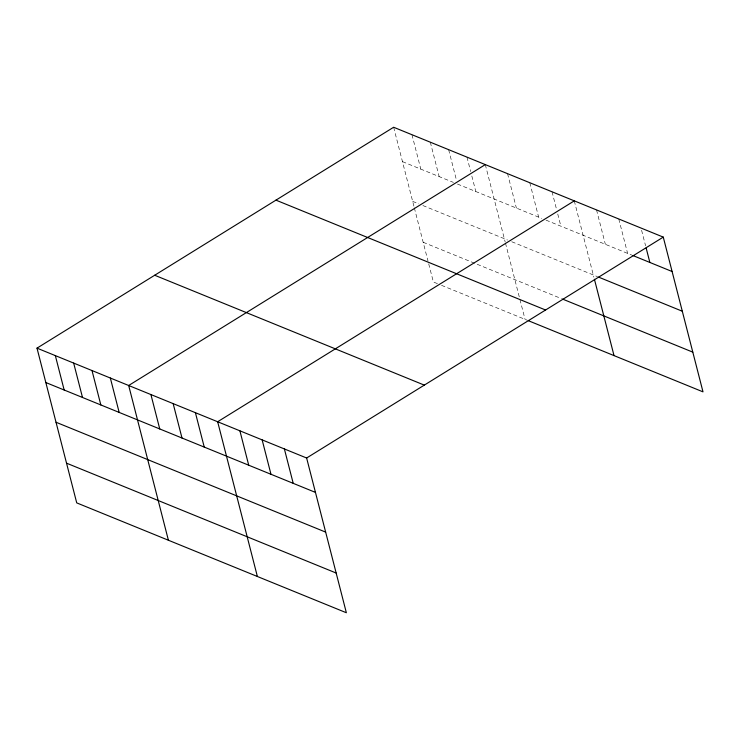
<?xml version="1.0" encoding="UTF-8"?>
<svg xmlns="http://www.w3.org/2000/svg" width="740" height="740" viewBox="0 0 740 740"><rect width="100%" height="100%" fill="white"/><g stroke="black" fill="none" stroke-linecap="round" stroke-linejoin="round"><path stroke-width="0.56" stroke-dasharray="3.7 2.78" d="M402.468 161.644L453.398 182.401M457.477 184.056L541.81 218.42M546.046 220.15L631.849 255.115M412.67 201.363L418.775 203.852M422.855 205.517L507.52 240.01M511.756 241.739L597.559 276.695M423.178 242.276L561.457 298.627M437.442 283.651L433.372 281.996L428.275 262.136M441.521 285.316L527.167 320.216M641.589 230.27L645.585 245.81M618.779 218.985L627.613 253.385M596.533 209.919L605.366 244.32M574.286 200.864L593.869 277.13M552.049 191.799L556.6 209.549M557.747 213.99L560.874 226.19M529.803 182.734L538.637 217.125M507.557 173.669L516.39 208.07M485.31 164.604L505.17 241.943M505.448 243.025L519.665 298.387M519.942 299.496L525.048 319.347M466.977 157.13L470.686 171.56M471.824 176L475.811 191.531M448.644 149.665L456.617 180.736M430.31 142.191L439.144 176.592M411.976 134.717L420.801 169.118M393.643 127.252L414.049 206.747M414.326 207.82L427.988 261.035"/><path stroke-width="1.11" d="M37 348.142L306.628 458.005L346.357 612.748L76.729 502.885L37 348.142L393.643 127.252L663.271 237.114L703 391.858L528.221 320.642M485.31 164.604L128.677 385.494L168.406 540.237M574.286 200.864L217.653 421.745L257.381 576.497M306.628 458.005L663.271 237.114M632.904 255.541L672.096 271.515M598.614 277.13L682.298 311.226M562.511 299.062L692.807 352.147M275.946 200.142L545.574 310.005M154.688 275.243L424.316 385.115M45.834 382.534L315.462 492.405M56.027 422.253L325.656 532.115M66.535 463.166L336.164 573.038M646.149 248.02L649.859 262.45M594.423 279.276L614.024 355.607M284.382 448.94L293.216 483.34M262.145 439.875L270.97 474.275M239.899 430.81L248.723 465.21M195.406 412.689L204.24 447.08M173.16 403.624L181.994 438.015M150.914 394.559L159.748 428.95M110.343 378.02L119.168 412.421M92.001 370.555L100.834 404.947M73.667 363.081L82.501 397.482M55.334 355.607L64.167 390.008"/></g></svg>
